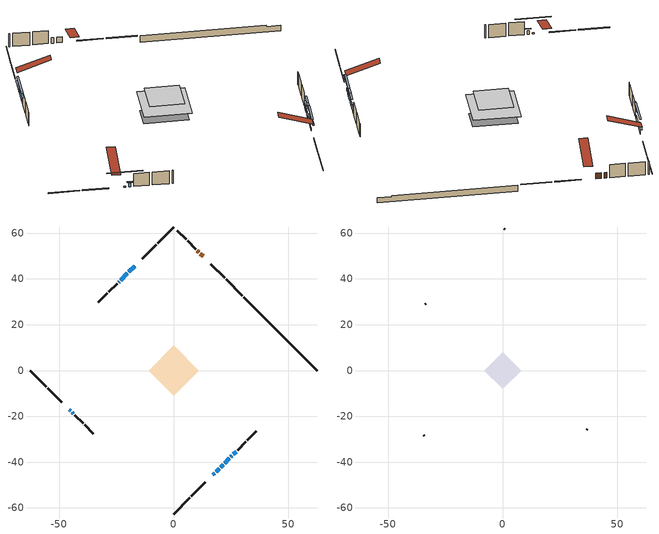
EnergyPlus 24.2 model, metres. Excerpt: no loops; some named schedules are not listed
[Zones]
conditioned space
 floor adiabatic (AdiabaticFloorConstruction): -10.97,0 0,10.97 10.97,0 0,-10.97 z2.6
 floor foundation (Slab1 construction): -8.01,2.43 -2.43,8.01 8.01,-2.43 2.43,-8.01 z-2.19
 wall outside (RimJoist1 construction): 0,-62.64 7.09,-55.56 / -62.64,0 -55.56,-7.09 / 0,62.64 -7.09,55.56 / 29.94,32.71 22.85,39.79 z0.16:0.46
 wall outside (RimJoist2 construction): 7.74,-54.9 13.75,-48.89 / -54.9,-7.74 -48.89,-13.75 / -7.74,54.9 -13.75,48.89 / 22.19,40.45 16.18,46.46 z0.16:0.46
 wall outside (AdiabaticWallConstruction 1): 12.81,49.83 11.61,51.04 / 10.95,51.69 10.35,52.29 z0.16:2.19
 wall outside (AdiabaticWallConstruction): -17.13,45.52 -19.55,43.09 / 26.02,-36.63 27.22,-35.42 / -44.32,-18.32 -43.87,-18.77 z0.16:1.51; 17.13,-45.52 17.79,-44.85 z0.16:1.1; 18.45,-44.19 19.81,-42.83 z0.16:2.19; 20.47,-42.17 21.55,-41.09 / 22.21,-40.44 24.26,-38.39 z0.16:1.89; -45.52,-17.13 -44.98,-17.67 z0.16:0.54; 24.91,-37.73 25.36,-37.28 z0.16:1.48; -20.21,42.43 -23.15,39.49 z0.16:1.91; -23.81,38.83 -24.06,38.58 z0.16:1.18
 wall outside (Wall1 construction): 27.88,-34.77 31.49,-31.15 / -43.22,-19.43 -39.6,-23.04 / -24.72,37.93 -28.33,34.31 / 9.69,52.95 6.08,56.57 z0.16:5.04
 wall outside (Wall2 construction): 32.15,-30.49 36.03,-26.62 / -38.94,-23.7 -35.07,-27.58 / -28.99,33.65 -32.87,29.78 / 5.42,57.22 1.54,61.1 z0.16:5.04
 wall foundation (FoundationWall1 construction): 30.59,32.05,-2.19 30.59,32.05,0.16 59.44,3.2,0.16 59.44,3.2,-0.28 62.64,0,-0.28 62.64,0,-2.19
 window (WindowConstruction): -17.13,45.52 -19.55,43.09 z0.16:1.51
 window (WindowConstruction 6): 17.13,-45.52 17.79,-44.85 z0.16:1.1
 window (WindowConstruction 7): 18.45,-44.19 19.81,-42.83 z0.16:2.19
 window (WindowConstruction 8): 20.47,-42.17 21.55,-41.09 z0.16:1.89
 window (WindowConstruction 9): 22.21,-40.44 24.26,-38.39 z0.16:1.89
 window (WindowConstruction 10): -45.52,-17.13 -44.98,-17.67 z0.16:0.54
 window (WindowConstruction 1): 24.91,-37.73 25.36,-37.28 z0.16:1.48
 window (WindowConstruction 2): 26.02,-36.63 27.22,-35.42 z0.16:1.51
 window (WindowConstruction 3): -44.32,-18.32 -43.87,-18.77 z0.16:1.51
 window (WindowConstruction 4): -20.21,42.43 -23.15,39.49 z0.16:1.91
 window (WindowConstruction 5): -23.81,38.83 -24.06,38.58 z0.16:1.18
 door (Door): 12.81,49.84 11.61,51.04 z0.16:2.19
 door (Door 1): 10.95,51.69 10.35,52.29 z0.16:2.19
 ceiling adiabatic (AdiabaticFloorConstruction): 0,-10.97 10.97,0 0,10.97 -10.97,0 z2.6
attic - vented
 floor to conditioned space (Floor1 construction Reversed): -8.03,0 0,8.03 8.03,0 0,-8.03 z5.04
 wall outside (Wall3 construction): 36.68,-25.96 36.91,-25.73 / -34.41,-28.24 -34.18,-28.47 / -33.52,29.12 -33.75,28.89 / 0.89,61.76 0.66,61.99 z0.16:5.04
 roof outside (Roof1 construction): 16.47,-46.17,5.04 8.65,-38.35,8.72 6.59,-40.41,8.72 14.41,-48.23,5.04; -46.17,-16.47,5.04 -38.35,-8.65,8.72 -40.41,-6.59,8.72 -48.23,-14.41,5.04; -16.47,46.17,5.04 -8.65,38.35,8.72 -6.59,40.41,8.72 -14.41,48.23,5.04; 13.47,49.18,5.04 5.64,41.35,8.72 7.7,39.29,8.72 15.53,47.12,5.04
shading: -19.98,42.66 -16.7,45.95 -17.02,46.27 -20.31,42.99 z2.12; 19.95,-42.69 14.97,-47.67 15.3,-48 20.28,-43.02 z4.15; 21.97,-40.67 16.29,-46.35 16.62,-46.68 22.3,-41 z5.24; 23.71,-38.94 18.31,-44.33 18.64,-44.66 24.03,-39.26 z4.94; 26.41,-36.23 20.05,-42.6 20.37,-42.92 26.74,-36.56 z4.94; -41.1,-21.55 -49.4,-13.25 -49.72,-13.57 -41.42,-21.87 z6.03; 25.79,-36.85 24.48,-38.16 24.81,-38.49 26.12,-37.18 z2.09; 27.65,-34.99 25.59,-37.06 25.91,-37.38 27.98,-35.32 z2.12; -43.44,-19.2 -44.75,-17.89 -45.08,-18.22 -43.77,-19.53 z2.12; -25.31,37.33 -18.05,44.59 -18.38,44.92 -25.64,37.66 z4.96; -26.22,36.43 -21.65,40.99 -21.98,41.32 -26.54,36.75 z4.23
[Building]
Building 1: Terrain=Suburbs
[Site:Location]
Montreal Intl AP_QC: Latitude {deg}=45.47; Longitude {deg}=-73.74; Time Zone {hr}=-5; Elevation {m}=36; Keep Site Location Information=Yes
[Site:GroundTemperature:Shallow]
2.07863, -0.316383, -0.508184, 0.628371, 5.19101, 9.73239, 13.6695, 16.1636, 16.3755, 14.347, 10.5102, 6.10817
[Site:WaterMainsTemperature]
Calculation Method=Schedule; Temperature Schedule=mains temperature schedule
[Material] Roughness=Rough; Thermal Absorptance=0.9
Name | Thickness {m} | Conductivity {W/m-K} | Density {kg/m3} | Specific Heat {J/kg-K} | Solar Absorptance | Visible Absorptance
asphalt or fiberglass shingles | 0.00635 | 0.162714 | 1121.4 | 1465.45 | 0.4 | 0.4
ceiling loosefill ins | 0.169333 | 0.0480833 | 16.02 | 1046.75 | 0.7 | 0.7
ceiling stud and cavity | 0.1397 | 0.120573 | 65.682 | 1177.47 | 0.7 | 0.7
concrete 4.0 in. | 0.1016 | 1.803125 | 2242.8 | 837.4 | 0.7 | 0.7
concrete 8.0 in. | 0.2032 | 1.803125 | 2242.8 | 837.4 | 0.7 | 0.7
door material | 0.04445 | 0.188738 | 512.64 | 1214.23 | 0.7 | 0.7
exterior vertical ins | 0.0680887 | 0.029427 | 32.04 | 1214.23 | 0.7 | 0.7
floor covering | 0.0127 | 0.0433444 | 54.468 | 1339.84 | 0.6 | 0.6
floor rigid ins; wall rigid ins 1 | 0.512978 | 0.029427 | 32.04 | 1214.23 | 0.7 | 0.7
floor stud and cavity | 0.1397 | 1.75129 | 37.0049 | 1207.88 | 0.7 | 0.7
furniture material conditioned space 1 | 0.1524 | 0.115458 | 640.8 | 1214.23 | 0.6 | 0.6
gypsum board | 0.0127 | 0.160291 | 801 | 837.4 | 0.6 | 0.6
gypsum board 1 | 0.0127 | 0.160291 | 801 | 837.4 | 0.7 | 0.7
osb sheathing 0.5 in. | 0.0127 | 0.115458 | 512.64 | 1214.23 | 0.7 | 0.7
osb sheathing 0.75 in. | 0.01905 | 0.115458 | 512.64 | 1214.23 | 0.7 | 0.7
osb sheathing 2.0 in. | 0.0508 | 0.115458 | 512.64 | 1214.23 | 0.7 | 0.7
rim joist rigid ins; wall rigid ins | 0.051816 | 0.029427 | 32.04 | 1214.23 | 0.7 | 0.7
rim joist stud and cavity | 0.0508 | 0.0346098 | 125.044 | 1163.47 | 0.6 | 0.6
rim joist stud and cavity 1 | 0.0508 | 0.0344034 | 125.044 | 1163.47 | 0.6 | 0.6
wall stud and cavity | 0.1397 | 0.162914 | 139.0536 | 1170.24 | 0.7 | 0.7
wall stud and cavity 1 | 0.1397 | 0.161258 | 139.0536 | 1170.24 | 0.7 | 0.7
wall stud and cavity 2 | 0.0889 | 6.9971 | 50.32683 | 1063.81 | 0.6 | 0.6
wall stud and cavity 3 | 0.0889 | 0.380278 | 52.3479 | 1209.89 | 0.7 | 0.7
wall stud and cavity 4 | 0.0889 | 0.391764 | 83.0341 | 1211.67 | 0.7 | 0.7
wood siding | 0.0254 | 0.102417 | 544.68 | 1172.36 | 0.4 | 0.4
wood siding 1 | 0.00254 | 0.102417 | 544.68 | 1172.36 | 0.4 | 0.4
wood siding 2; wood siding 3; wood siding 4 | 0.0254 | 0.102417 | 544.68 | 1172.36 | 0.7 | 0.7
[WindowMaterial:SimpleGlazingSystem]
Name | U-Factor {W/m2-K} | Solar Heat Gain Coefficient
WindowMaterial | 2.13266 | 0.4
WindowMaterial 1 | 1.86295 | 0.36
WindowMaterial 10 | 2.67036 | 0.36
WindowMaterial 2 | 1.686366 | 0.42
WindowMaterial 3 | 1.86068 | 0.36
WindowMaterial 4 | 2.59996 | 0.43
WindowMaterial 5 | 2.94631 | 0.12
WindowMaterial 6 | 1.82321 | 0.37
WindowMaterial 7 | 1.79198 | 0.4
WindowMaterial 8 | 1.78914 | 0.38
WindowMaterial 9 | 1.7386 | 0.4
[Construction]
AdiabaticFloorConstruction: floor stud and cavity, floor rigid ins, osb sheathing 0.75 in., floor covering
AdiabaticWallConstruction: wood siding 3, wall rigid ins 1, wall stud and cavity 3, gypsum board
AdiabaticWallConstruction 1: wood siding 4, wall rigid ins 1, wall stud and cavity 3, gypsum board
Door; Door 1: door material
Floor1 construction Reversed: gypsum board, ceiling stud and cavity, ceiling loosefill ins
FoundationWall1 construction: concrete 8.0 in., gypsum board 1
furniture construction conditioned space 1: furniture material conditioned space 1
PartitionWallConstruction: gypsum board, wall stud and cavity 4, gypsum board
RimJoist1 construction: wood siding 2, rim joist rigid ins, osb sheathing 2.0 in., rim joist stud and cavity
RimJoist2 construction: wood siding 2, rim joist rigid ins, osb sheathing 2.0 in., rim joist stud and cavity 1
Roof1 construction: asphalt or fiberglass shingles
Slab1 construction: concrete 4.0 in.
Wall1 construction: wood siding, wall rigid ins, osb sheathing 0.5 in., wall stud and cavity, gypsum board
Wall2 construction: wood siding, wall rigid ins, osb sheathing 0.5 in., wall stud and cavity 1, gypsum board
Wall3 construction: wood siding 1, wall stud and cavity 2
WindowConstruction: WindowMaterial
WindowConstruction 1: WindowMaterial 1
WindowConstruction 10: WindowMaterial 10
WindowConstruction 2: WindowMaterial 2
WindowConstruction 3: WindowMaterial 3
WindowConstruction 4: WindowMaterial 4
WindowConstruction 5: WindowMaterial 5
WindowConstruction 6: WindowMaterial 6
WindowConstruction 7: WindowMaterial 7
WindowConstruction 8: WindowMaterial 8
WindowConstruction 9: WindowMaterial 9
[Zone] Multiplier=1; Part of Total Floor Area=Yes
Name | Volume {m3}
attic - vented | 77.2566
conditioned space | 912.2
[Space]
Name | Zone | Volume {m3}
attic - vented 1 | attic - vented | 77.2566
conditioned space 1 | conditioned space | 912.2
[ZoneInfiltration:EffectiveLeakageArea]
infil attic - vented 1: Zone or Space=attic - vented 1; Schedule=Always On Discrete; Effective Air Leakage Area {cm2}=5161.6; Stack Coefficient=0.000595587; Wind Coefficient=1.64889e-05
[ZoneMixing]
whole house fan mix: Zone or Space=attic - vented; Schedule=Always On Continuous; Design Flow Rate Calculation Method=Flow/Zone; Design Flow Rate {m3/s}=0; Source Zone or Space=conditioned space
[SurfaceProperty:ExposedFoundationPerimeter]
Slab1: Exposed Perimeter Calculation Method=TotalExposedPerimeter; Total Exposed Perimeter {m}=45.325
[InternalMass] Zone or ZoneList=conditioned space; Space or SpaceList=conditioned space 1
Name | Construction | Surface Area {m2}
furniture mass conditioned space 1 | furniture construction conditioned space 1 | 142.84
partition wall mass | PartitionWallConstruction | 357.1
[Lights]
interior lighting: Zone or ZoneList or Space or SpaceList=conditioned space 1; Schedule=interior lighting schedule; Design Level Calculation Method=LightingLevel; Lighting Level {W}=343.2; Return Air Fraction=0; Fraction Radiant=0.6; Fraction Visible=0.2; Fraction Replaceable=1
[People]
occupants: Zone or ZoneList or Space or SpaceList=conditioned space 1; Number of People Schedule=occupants schedule; Number of People Calculation Method=People; Number of People=3; Fraction Radiant=0.314171; Sensible Heat Fraction=0.56303; Activity Level Schedule=occupants activity schedule; Carbon Dioxide Generation Rate {m3/s-W}=0; Enable ASHRAE 55 Comfort Warnings=No; Mean Radiant Temperature Calculation Type=EnclosureAveraged
[ElectricEquipment] Zone or ZoneList or Space or SpaceList=conditioned space 1; Design Level Calculation Method=EquipmentLevel
Name | Schedule | Design Level {W} | Fraction Latent | Fraction Radiant | Fraction Lost
clothes dryer | clothes dryer schedule | 140.772 | 0.015 | 0.081 | 0.85
clothes washer | clothes washer schedule | 32.1985 | 0.03 | 0.162 | 0.7
cooking range | cooking range schedule | 215.147 | 0.08 | 0.432 | 0.2
dishwasher | dishwasher schedule | 66.8632 | 0.3 | 0.18 | 0.4
fridge | fridge schedule | 72.9452 | 0 | 0.6 | 0
mech vent bath fan 0 | mech vent bath fan 0 schedule | 50.2 | 0 | 0 | 1
mech vent bath fan 1 | mech vent bath fan 1 schedule | 50.2 | 0 | 0 | 1
mech vent house fan | mech vent house fan schedule | 14.1667 | 0 | 0 | 1
mech vent house fan cfis | mech vent house fan cfis schedule | 0 | 0 | 0 | 0
mech vent range fan 0 | mech vent range fan 0 schedule | 57 | 0 | 0 | 1
misc plug loads | misc plug loads schedule | 494.7 | 0.045 | 0.513 | 0.1
whole house fan | Always On Discrete | 0 | 0 | 0 | 1
[OtherEquipment] Zone or ZoneList or Space or SpaceList=conditioned space 1; Design Level Calculation Method=EquipmentLevel
Name | Fuel Type | Schedule | Design Level {W} | Fraction Latent | Fraction Radiant | Fraction Lost
clothes dryer 1 | Electricity | clothes dryer schedule | 0 | 0.015 | 0.081 | 0.85
cooking range 1 | Electricity | cooking range schedule | 0 | 0.08 | 0.432 | 0.2
general water use latent | None | general water use schedule | 62.594 | 1 | 0 | 0
general water use sensible | None | general water use schedule | -61.6891 | 0 | 0.6 | 0
mech vent house fan latent load | None | Always On Discrete | 0 | 1 | 0 | 0
mech vent house fan sensible load | None | Always On Discrete | 0 | 0 | 0 | 0
water heater energy adjustment1 | Electricity | Always On Discrete | 0.01 | 0 | 0 | 1
[ZoneInfiltration:DesignFlowRate] Zone or ZoneList or Space or SpaceList=conditioned space 1; Schedule=Always On Discrete; Design Flow Rate Calculation Method=Flow/Zone; Design Flow Rate {m3/s}=0
infil flow; natural vent flow; whole house fan flow
[Foundation:Kiva]
Foundation Kiva 1: Initial Indoor Air Temperature {C}=18; Wall Height Above Grade {m}=0.16002; Wall Depth Below Slab {m}=0.2032; Custom Block Material Name 1=exterior vertical ins; Custom Block Depth 1 {m}=2.350008; Custom Block X Position 1 {m}=0.2159; Custom Block Z Position 1 {m}=0
[Foundation:Kiva:Settings]
Soil Conductivity {W/m-K}=0.849921; Soil Density {kg/m3}=1842.3; Soil Specific Heat {J/kg-K}=418.7; Ground Solar Absorptivity=0.9; Ground Thermal Absorptivity=0.9; Ground Surface Roughness {m}=0.03; Far-Field Width {m}=40; Deep-Ground Boundary Condition=ZeroFlux; Deep-Ground Depth {m}=40; Minimum Cell Dimension {m}=0.2; Maximum Cell Growth Coefficient=3; Simulation Timestep=Timestep
[Exterior:Lights]
exterior lighting: Schedule=exterior lighting schedule; Design Level {W}=75.6
[Schedule:Constant]
Name | Hourly Value
Always On Continuous; mech vent house fan schedule; mech vent house fan cfis schedule; Always On Discrete | 1
occupants activity schedule | 117.228
fridge schedule | 0
[Schedule:Week:Daily]
interior lighting schedule Week Rule - Jan1-Jan27: interior lighting schedule day, interior lighting schedule day, interior lighting schedule day, interior lighting schedule day, interior lighting schedule day, interior lighting schedule day, interior lighting schedule day, interior lighting schedule default day, interior lighting schedule default day, interior lighting schedule default day, interior lighting schedule default day, interior lighting schedule default day
interior lighting schedule Week Rule - Jan28-Feb3: interior lighting schedule day, interior lighting schedule day, interior lighting schedule day, interior lighting schedule day, interior lighting schedule day 1, interior lighting schedule day 1, interior lighting schedule day 1, interior lighting schedule default day, interior lighting schedule default day, interior lighting schedule default day, interior lighting schedule default day, interior lighting schedule default day
interior lighting schedule Week Rule - Feb4-Feb24: interior lighting schedule day 1, interior lighting schedule day 1, interior lighting schedule day 1, interior lighting schedule day 1, interior lighting schedule day 1, interior lighting schedule day 1, interior lighting schedule day 1, interior lighting schedule default day, interior lighting schedule default day, interior lighting schedule default day, interior lighting schedule default day, interior lighting schedule default day
interior lighting schedule Week Rule - Feb25-Mar3: interior lighting schedule day 1, interior lighting schedule day 1, interior lighting schedule day 1, interior lighting schedule day 1, interior lighting schedule day 2, interior lighting schedule day 2, interior lighting schedule day 2, interior lighting schedule default day, interior lighting schedule default day, interior lighting schedule default day, interior lighting schedule default day, interior lighting schedule default day
interior lighting schedule Week Rule - Mar4-Mar31: interior lighting schedule day 2, interior lighting schedule day 2, interior lighting schedule day 2, interior lighting schedule day 2, interior lighting schedule day 2, interior lighting schedule day 2, interior lighting schedule day 2, interior lighting schedule default day, interior lighting schedule default day, interior lighting schedule default day, interior lighting schedule default day, interior lighting schedule default day
interior lighting schedule Week Rule - Apr1-Apr28: interior lighting schedule day 3, interior lighting schedule day 3, interior lighting schedule day 3, interior lighting schedule day 3, interior lighting schedule day 3, interior lighting schedule day 3, interior lighting schedule day 3, interior lighting schedule default day, interior lighting schedule default day, interior lighting schedule default day, interior lighting schedule default day, interior lighting schedule default day
interior lighting schedule Week Rule - Apr29-May5: interior lighting schedule day 3, interior lighting schedule day 3, interior lighting schedule day 4, interior lighting schedule day 4, interior lighting schedule day 4, interior lighting schedule day 4, interior lighting schedule day 4, interior lighting schedule default day, interior lighting schedule default day, interior lighting schedule default day, interior lighting schedule default day, interior lighting schedule default day
interior lighting schedule Week Rule - May6-May26: interior lighting schedule day 4, interior lighting schedule day 4, interior lighting schedule day 4, interior lighting schedule day 4, interior lighting schedule day 4, interior lighting schedule day 4, interior lighting schedule day 4, interior lighting schedule default day, interior lighting schedule default day, interior lighting schedule default day, interior lighting schedule default day, interior lighting schedule default day
interior lighting schedule Week Rule - May27-Jun2: interior lighting schedule day 4, interior lighting schedule day 4, interior lighting schedule day 4, interior lighting schedule day 4, interior lighting schedule day 4, interior lighting schedule day 5, interior lighting schedule day 5, interior lighting schedule default day, interior lighting schedule default day, interior lighting schedule default day, interior lighting schedule default day, interior lighting schedule default day
interior lighting schedule Week Rule - Jun3-Jun30: interior lighting schedule day 5, interior lighting schedule day 5, interior lighting schedule day 5, interior lighting schedule day 5, interior lighting schedule day 5, interior lighting schedule day 5, interior lighting schedule day 5, interior lighting schedule default day, interior lighting schedule default day, interior lighting schedule default day, interior lighting schedule default day, interior lighting schedule default day
interior lighting schedule Week Rule - Jul1-Jul28: interior lighting schedule day 6, interior lighting schedule day 6, interior lighting schedule day 6, interior lighting schedule day 6, interior lighting schedule day 6, interior lighting schedule day 6, interior lighting schedule day 6, interior lighting schedule default day, interior lighting schedule default day, interior lighting schedule default day, interior lighting schedule default day, interior lighting schedule default day
interior lighting schedule Week Rule - Jul29-Aug4: interior lighting schedule day 6, interior lighting schedule day 6, interior lighting schedule day 6, interior lighting schedule day 7, interior lighting schedule day 7, interior lighting schedule day 7, interior lighting schedule day 7, interior lighting schedule default day, interior lighting schedule default day, interior lighting schedule default day, interior lighting schedule default day, interior lighting schedule default day
interior lighting schedule Week Rule - Aug5-Aug25: interior lighting schedule day 7, interior lighting schedule day 7, interior lighting schedule day 7, interior lighting schedule day 7, interior lighting schedule day 7, interior lighting schedule day 7, interior lighting schedule day 7, interior lighting schedule default day, interior lighting schedule default day, interior lighting schedule default day, interior lighting schedule default day, interior lighting schedule default day
interior lighting schedule Week Rule - Aug26-Sep1: interior lighting schedule day 7, interior lighting schedule day 7, interior lighting schedule day 7, interior lighting schedule day 7, interior lighting schedule day 7, interior lighting schedule day 7, interior lighting schedule day 8, interior lighting schedule default day, interior lighting schedule default day, interior lighting schedule default day, interior lighting schedule default day, interior lighting schedule default day
interior lighting schedule Week Rule - Sep2-Sep29: interior lighting schedule day 8, interior lighting schedule day 8, interior lighting schedule day 8, interior lighting schedule day 8, interior lighting schedule day 8, interior lighting schedule day 8, interior lighting schedule day 8, interior lighting schedule default day, interior lighting schedule default day, interior lighting schedule default day, interior lighting schedule default day, interior lighting schedule default day
interior lighting schedule Week Rule - Sep30-Oct6: interior lighting schedule day 8, interior lighting schedule day 9, interior lighting schedule day 9, interior lighting schedule day 9, interior lighting schedule day 9, interior lighting schedule day 9, interior lighting schedule day 9, interior lighting schedule default day, interior lighting schedule default day, interior lighting schedule default day, interior lighting schedule default day, interior lighting schedule default day
interior lighting schedule Week Rule - Oct7-Oct27: interior lighting schedule day 9, interior lighting schedule day 9, interior lighting schedule day 9, interior lighting schedule day 9, interior lighting schedule day 9, interior lighting schedule day 9, interior lighting schedule day 9, interior lighting schedule default day, interior lighting schedule default day, interior lighting schedule default day, interior lighting schedule default day, interior lighting schedule default day
interior lighting schedule Week Rule - Oct28-Nov3: interior lighting schedule day 9, interior lighting schedule day 9, interior lighting schedule day 9, interior lighting schedule day 9, interior lighting schedule day 10, interior lighting schedule day 10, interior lighting schedule day 10, interior lighting schedule default day, interior lighting schedule default day, interior lighting schedule default day, interior lighting schedule default day, interior lighting schedule default day
interior lighting schedule Week Rule - Nov4-Nov24: interior lighting schedule day 10, interior lighting schedule day 10, interior lighting schedule day 10, interior lighting schedule day 10, interior lighting schedule day 10, interior lighting schedule day 10, interior lighting schedule day 10, interior lighting schedule default day, interior lighting schedule default day, interior lighting schedule default day, interior lighting schedule default day, interior lighting schedule default day
interior lighting schedule Week Rule - Nov25-Dec1: interior lighting schedule day 10, interior lighting schedule day 10, interior lighting schedule day 10, interior lighting schedule day 10, interior lighting schedule day 10, interior lighting schedule day 10, interior lighting schedule day 11, interior lighting schedule default day, interior lighting schedule default day, interior lighting schedule default day, interior lighting schedule default day, interior lighting schedule default day
interior lighting schedule Week Rule - Dec2-Dec31: interior lighting schedule day 11, interior lighting schedule day 11, interior lighting schedule day 11, interior lighting schedule day 11, interior lighting schedule day 11, interior lighting schedule day 11, interior lighting schedule day 11, interior lighting schedule default day, interior lighting schedule default day, interior lighting schedule default day, interior lighting schedule default day, interior lighting schedule default day
occupants schedule Week Rule - Jan1-Dec31: occupants schedule day, occupants schedule day, occupants schedule day, occupants schedule day, occupants schedule day, occupants schedule day, occupants schedule day, occupants schedule default day, occupants schedule default day, occupants schedule default day, occupants schedule default day, occupants schedule default day
clothes dryer schedule Week Rule - Jan1-Dec31: clothes dryer schedule day, clothes dryer schedule day, clothes dryer schedule day, clothes dryer schedule day, clothes dryer schedule day, clothes dryer schedule day, clothes dryer schedule day, clothes dryer schedule default day, clothes dryer schedule default day, clothes dryer schedule default day, clothes dryer schedule default day, clothes dryer schedule default day
clothes washer schedule Week Rule - Jan1-Dec31: clothes washer schedule day, clothes washer schedule day, clothes washer schedule day, clothes washer schedule day, clothes washer schedule day, clothes washer schedule day, clothes washer schedule day, clothes washer schedule default day, clothes washer schedule default day, clothes washer schedule default day, clothes washer schedule default day, clothes washer schedule default day
cooking range schedule Week Rule - Jan1-Dec31: cooking range schedule day, cooking range schedule day, cooking range schedule day, cooking range schedule day, cooking range schedule day, cooking range schedule day, cooking range schedule day, cooking range schedule default day, cooking range schedule default day, cooking range schedule default day, cooking range schedule default day, cooking range schedule default day
dishwasher schedule Week Rule - Jan1-Dec31: dishwasher schedule day, dishwasher schedule day, dishwasher schedule day, dishwasher schedule day, dishwasher schedule day, dishwasher schedule day, dishwasher schedule day, dishwasher schedule default day, dishwasher schedule default day, dishwasher schedule default day, dishwasher schedule default day, dishwasher schedule default day
mech vent bath fan 0 schedule Week Rule - Jan1-Dec31: mech vent bath fan 0 schedule day, mech vent bath fan 0 schedule day, mech vent bath fan 0 schedule day, mech vent bath fan 0 schedule day, mech vent bath fan 0 schedule day, mech vent bath fan 0 schedule day, mech vent bath fan 0 schedule day, mech vent bath fan 0 schedule default day, mech vent bath fan 0 schedule default day, mech vent bath fan 0 schedule default day, mech vent bath fan 0 schedule default day, mech vent bath fan 0 schedule default day
mech vent bath fan 1 schedule Week Rule - Jan1-Dec31: mech vent bath fan 1 schedule day, mech vent bath fan 1 schedule day, mech vent bath fan 1 schedule day, mech vent bath fan 1 schedule day, mech vent bath fan 1 schedule day, mech vent bath fan 1 schedule day, mech vent bath fan 1 schedule day, mech vent bath fan 1 schedule default day, mech vent bath fan 1 schedule default day, mech vent bath fan 1 schedule default day, mech vent bath fan 1 schedule default day, mech vent bath fan 1 schedule default day
mech vent range fan 0 schedule Week Rule - Jan1-Dec31: mech vent range fan 0 schedule day, mech vent range fan 0 schedule day, mech vent range fan 0 schedule day, mech vent range fan 0 schedule day, mech vent range fan 0 schedule day, mech vent range fan 0 schedule day, mech vent range fan 0 schedule day, mech vent range fan 0 schedule default day, mech vent range fan 0 schedule default day, mech vent range fan 0 schedule default day, mech vent range fan 0 schedule default day, mech vent range fan 0 schedule default day
misc plug loads schedule Week Rule - Jan1-Dec31: misc plug loads schedule day, misc plug loads schedule day, misc plug loads schedule day, misc plug loads schedule day, misc plug loads schedule day, misc plug loads schedule day, misc plug loads schedule day, misc plug loads schedule default day, misc plug loads schedule default day, misc plug loads schedule default day, misc plug loads schedule default day, misc plug loads schedule default day
general water use schedule Week Rule - Jan1-Dec31: general water use schedule day, general water use schedule day, general water use schedule day, general water use schedule day, general water use schedule day, general water use schedule day, general water use schedule day, general water use schedule default day, general water use schedule default day, general water use schedule default day, general water use schedule default day, general water use schedule default day
exterior lighting schedule Week Rule - Jan1-Jan27: exterior lighting schedule day, exterior lighting schedule day, exterior lighting schedule day, exterior lighting schedule day, exterior lighting schedule day, exterior lighting schedule day, exterior lighting schedule day, exterior lighting schedule default day, exterior lighting schedule default day, exterior lighting schedule default day, exterior lighting schedule default day, exterior lighting schedule default day
exterior lighting schedule Week Rule - Jan28-Feb3: exterior lighting schedule day, exterior lighting schedule day, exterior lighting schedule day, exterior lighting schedule day, exterior lighting schedule day 1, exterior lighting schedule day 1, exterior lighting schedule day 1, exterior lighting schedule default day, exterior lighting schedule default day, exterior lighting schedule default day, exterior lighting schedule default day, exterior lighting schedule default day
exterior lighting schedule Week Rule - Feb4-Feb24: exterior lighting schedule day 1, exterior lighting schedule day 1, exterior lighting schedule day 1, exterior lighting schedule day 1, exterior lighting schedule day 1, exterior lighting schedule day 1, exterior lighting schedule day 1, exterior lighting schedule default day, exterior lighting schedule default day, exterior lighting schedule default day, exterior lighting schedule default day, exterior lighting schedule default day
exterior lighting schedule Week Rule - Feb25-Mar3: exterior lighting schedule day 1, exterior lighting schedule day 1, exterior lighting schedule day 1, exterior lighting schedule day 1, exterior lighting schedule day 2, exterior lighting schedule day 2, exterior lighting schedule day 2, exterior lighting schedule default day, exterior lighting schedule default day, exterior lighting schedule default day, exterior lighting schedule default day, exterior lighting schedule default day
exterior lighting schedule Week Rule - Mar4-Mar31: exterior lighting schedule day 2, exterior lighting schedule day 2, exterior lighting schedule day 2, exterior lighting schedule day 2, exterior lighting schedule day 2, exterior lighting schedule day 2, exterior lighting schedule day 2, exterior lighting schedule default day, exterior lighting schedule default day, exterior lighting schedule default day, exterior lighting schedule default day, exterior lighting schedule default day
exterior lighting schedule Week Rule - Apr1-Apr28: exterior lighting schedule day 3, exterior lighting schedule day 3, exterior lighting schedule day 3, exterior lighting schedule day 3, exterior lighting schedule day 3, exterior lighting schedule day 3, exterior lighting schedule day 3, exterior lighting schedule default day, exterior lighting schedule default day, exterior lighting schedule default day, exterior lighting schedule default day, exterior lighting schedule default day
exterior lighting schedule Week Rule - Apr29-May5: exterior lighting schedule day 3, exterior lighting schedule day 3, exterior lighting schedule day 4, exterior lighting schedule day 4, exterior lighting schedule day 4, exterior lighting schedule day 4, exterior lighting schedule day 4, exterior lighting schedule default day, exterior lighting schedule default day, exterior lighting schedule default day, exterior lighting schedule default day, exterior lighting schedule default day
exterior lighting schedule Week Rule - May6-May26: exterior lighting schedule day 4, exterior lighting schedule day 4, exterior lighting schedule day 4, exterior lighting schedule day 4, exterior lighting schedule day 4, exterior lighting schedule day 4, exterior lighting schedule day 4, exterior lighting schedule default day, exterior lighting schedule default day, exterior lighting schedule default day, exterior lighting schedule default day, exterior lighting schedule default day
exterior lighting schedule Week Rule - May27-Jun2: exterior lighting schedule day 4, exterior lighting schedule day 4, exterior lighting schedule day 4, exterior lighting schedule day 4, exterior lighting schedule day 4, exterior lighting schedule day 5, exterior lighting schedule day 5, exterior lighting schedule default day, exterior lighting schedule default day, exterior lighting schedule default day, exterior lighting schedule default day, exterior lighting schedule default day
exterior lighting schedule Week Rule - Jun3-Jun30: exterior lighting schedule day 5, exterior lighting schedule day 5, exterior lighting schedule day 5, exterior lighting schedule day 5, exterior lighting schedule day 5, exterior lighting schedule day 5, exterior lighting schedule day 5, exterior lighting schedule default day, exterior lighting schedule default day, exterior lighting schedule default day, exterior lighting schedule default day, exterior lighting schedule default day
exterior lighting schedule Week Rule - Jul1-Jul28: exterior lighting schedule day 6, exterior lighting schedule day 6, exterior lighting schedule day 6, exterior lighting schedule day 6, exterior lighting schedule day 6, exterior lighting schedule day 6, exterior lighting schedule day 6, exterior lighting schedule default day, exterior lighting schedule default day, exterior lighting schedule default day, exterior lighting schedule default day, exterior lighting schedule default day
exterior lighting schedule Week Rule - Jul29-Aug4: exterior lighting schedule day 6, exterior lighting schedule day 6, exterior lighting schedule day 6, exterior lighting schedule day 7, exterior lighting schedule day 7, exterior lighting schedule day 7, exterior lighting schedule day 7, exterior lighting schedule default day, exterior lighting schedule default day, exterior lighting schedule default day, exterior lighting schedule default day, exterior lighting schedule default day
exterior lighting schedule Week Rule - Aug5-Aug25: exterior lighting schedule day 7, exterior lighting schedule day 7, exterior lighting schedule day 7, exterior lighting schedule day 7, exterior lighting schedule day 7, exterior lighting schedule day 7, exterior lighting schedule day 7, exterior lighting schedule default day, exterior lighting schedule default day, exterior lighting schedule default day, exterior lighting schedule default day, exterior lighting schedule default day
exterior lighting schedule Week Rule - Aug26-Sep1: exterior lighting schedule day 7, exterior lighting schedule day 7, exterior lighting schedule day 7, exterior lighting schedule day 7, exterior lighting schedule day 7, exterior lighting schedule day 7, exterior lighting schedule day 8, exterior lighting schedule default day, exterior lighting schedule default day, exterior lighting schedule default day, exterior lighting schedule default day, exterior lighting schedule default day
exterior lighting schedule Week Rule - Sep2-Sep29: exterior lighting schedule day 8, exterior lighting schedule day 8, exterior lighting schedule day 8, exterior lighting schedule day 8, exterior lighting schedule day 8, exterior lighting schedule day 8, exterior lighting schedule day 8, exterior lighting schedule default day, exterior lighting schedule default day, exterior lighting schedule default day, exterior lighting schedule default day, exterior lighting schedule default day
exterior lighting schedule Week Rule - Sep30-Oct6: exterior lighting schedule day 8, exterior lighting schedule day 9, exterior lighting schedule day 9, exterior lighting schedule day 9, exterior lighting schedule day 9, exterior lighting schedule day 9, exterior lighting schedule day 9, exterior lighting schedule default day, exterior lighting schedule default day, exterior lighting schedule default day, exterior lighting schedule default day, exterior lighting schedule default day
[Schedule:Year]
interior lighting schedule: interior lighting schedule Week Rule - Jan1-Jan27, 1, 1, 1, 27, interior lighting schedule Week Rule - Jan28-Feb3, 1, 28, 2, 3, interior lighting schedule Week Rule - Feb4-Feb24, 2, 4, 2, 24, interior lighting schedule Week Rule - Feb25-Mar3, 2, 25, 3, 3, interior lighting schedule Week Rule - Mar4-Mar31, 3, 4, 3, 31, interior lighting schedule Week Rule - Apr1-Apr28, 4, 1, 4, 28, interior lighting schedule Week Rule - Apr29-May5, 4, 29, 5, 5, interior lighting schedule Week Rule - May6-May26, 5, 6, 5, 26, interior lighting schedule Week Rule - May27-Jun2, 5, 27, 6, 2, interior lighting schedule Week Rule - Jun3-Jun30, 6, 3, 6, 30, interior lighting schedule Week Rule - Jul1-Jul28, 7, 1, 7, 28, interior lighting schedule Week Rule - Jul29-Aug4, 7, 29, 8, 4, interior lighting schedule Week Rule - Aug5-Aug25, 8, 5, 8, 25, interior lighting schedule Week Rule - Aug26-Sep1, 8, 26, 9, 1, interior lighting schedule Week Rule - Sep2-Sep29, 9, 2, 9, 29, interior lighting schedule Week Rule - Sep30-Oct6, 9, 30, 10, 6, interior lighting schedule Week Rule - Oct7-Oct27, 10, 7, 10, 27, interior lighting schedule Week Rule - Oct28-Nov3, 10, 28, 11, 3, interior lighting schedule Week Rule - Nov4-Nov24, 11, 4, 11, 24, interior lighting schedule Week Rule - Nov25-Dec1, 11, 25, 12, 1, interior lighting schedule Week Rule - Dec2-Dec31, 12, 2, 12, 31
occupants schedule: occupants schedule Week Rule - Jan1-Dec31, 1, 1, 12, 31
clothes dryer schedule: clothes dryer schedule Week Rule - Jan1-Dec31, 1, 1, 12, 31
clothes washer schedule: clothes washer schedule Week Rule - Jan1-Dec31, 1, 1, 12, 31
cooking range schedule: cooking range schedule Week Rule - Jan1-Dec31, 1, 1, 12, 31
dishwasher schedule: dishwasher schedule Week Rule - Jan1-Dec31, 1, 1, 12, 31
mech vent bath fan 0 schedule: mech vent bath fan 0 schedule Week Rule - Jan1-Dec31, 1, 1, 12, 31
mech vent bath fan 1 schedule: mech vent bath fan 1 schedule Week Rule - Jan1-Dec31, 1, 1, 12, 31
mech vent range fan 0 schedule: mech vent range fan 0 schedule Week Rule - Jan1-Dec31, 1, 1, 12, 31
misc plug loads schedule: misc plug loads schedule Week Rule - Jan1-Dec31, 1, 1, 12, 31
general water use schedule: general water use schedule Week Rule - Jan1-Dec31, 1, 1, 12, 31
exterior lighting schedule: exterior lighting schedule Week Rule - Jan1-Jan27, 1, 1, 1, 27, exterior lighting schedule Week Rule - Jan28-Feb3, 1, 28, 2, 3, exterior lighting schedule Week Rule - Feb4-Feb24, 2, 4, 2, 24, exterior lighting schedule Week Rule - Feb25-Mar3, 2, 25, 3, 3, exterior lighting schedule Week Rule - Mar4-Mar31, 3, 4, 3, 31, exterior lighting schedule Week Rule - Apr1-Apr28, 4, 1, 4, 28, exterior lighting schedule Week Rule - Apr29-May5, 4, 29, 5, 5, exterior lighting schedule Week Rule - May6-May26, 5, 6, 5, 26, exterior lighting schedule Week Rule - May27-Jun2, 5, 27, 6, 2, exterior lighting schedule Week Rule - Jun3-Jun30, 6, 3, 6, 30, exterior lighting schedule Week Rule - Jul1-Jul28, 7, 1, 7, 28, exterior lighting schedule Week Rule - Jul29-Aug4, 7, 29, 8, 4, exterior lighting schedule Week Rule - Aug5-Aug25, 8, 5, 8, 25, exterior lighting schedule Week Rule - Aug26-Sep1, 8, 26, 9, 1, exterior lighting schedule Week Rule - Sep2-Sep29, 9, 2, 9, 29, exterior lighting schedule Week Rule - Sep30-Oct6, 9, 30, 10, 6, exterior lighting schedule Week Rule - Oct7-Oct27, 10, 7, 10, 27, exterior lighting schedule Week Rule - Oct28-Nov3, 10, 28, 11, 3, exterior lighting schedule Week Rule - Nov4-Nov24, 11, 4, 11, 24, exterior lighting schedule Week Rule - Nov25-Dec1, 11, 25, 12, 1, exterior lighting schedule Week Rule - Dec2-Dec31, 12, 2, 12, 31
[Schedule:Compact]
mains temperature schedule: Through: 01/01, For: AllDays, Until: 24:00, 6.56833, Through: 01/02, For: AllDays, Until: 24:00, 6.48722, Through: 01/03, For: AllDays, Until: 24:00, 6.40722, Through: 01/04, For: AllDays, Until: 24:00, 6.32889, Through: 01/05, For: AllDays, Until: 24:00, 6.25167, Through: 01/06, For: AllDays, Until: 24:00, 6.17611, Through: 01/07, For: AllDays, Until: 24:00, 6.10222, Through: 01/08, For: AllDays, Until: 24:00, 6.02944, Through: 01/09, For: AllDays, Until: 24:00, 5.95833, Through: 01/10, For: AllDays, Until: 24:00, 5.88889, Through: 01/11, For: AllDays, Until: 24:00, 5.82056, Through: 01/12, For: AllDays, Until: 24:00, 5.75444, Through: 01/13, For: AllDays, Until: 24:00, 5.68944, Through: 01/14, For: AllDays, Until: 24:00, 5.62611, Through: 01/15, For: AllDays, Until: 24:00, 5.56444, Through: 01/16, For: AllDays, Until: 24:00, 5.50444, Through: 01/17, For: AllDays, Until: 24:00, 5.44611, Through: 01/18, For: AllDays, Until: 24:00, 5.38944, Through: 01/19, For: AllDays, Until: 24:00, 5.33389, Through: 01/20, For: AllDays, Until: 24:00, 5.28111, Through: 01/21, For: AllDays, Until: 24:00, 5.22944, Through: 01/22, For: AllDays, Until: 24:00, 5.17944, Through: 01/23, For: AllDays, Until: 24:00, 5.13111, Through: 01/24, For: AllDays, Until: 24:00, 5.085, Through: 01/25, For: AllDays, Until: 24:00, 5.04056, Through: 01/26, For: AllDays, Until: 24:00, 4.99778, Through: 01/27, For: AllDays, Until: 24:00, 4.95667, Through: 01/28, For: AllDays, Until: 24:00, 4.91778, Through: 01/29, For: AllDays, Until: 24:00, 4.88056, Through: 01/30, For: AllDays, Until: 24:00, 4.845, Through: 01/31, For: AllDays, Until: 24:00, 4.81167, Through: 02/01, For: AllDays, Until: 24:00, 4.77944, Through: 02/02, For: AllDays, Until: 24:00, 4.75, Through: 02/03, For: AllDays, Until: 24:00, 4.72167, Through: 02/04, For: AllDays, Until: 24:00, 4.69611, Through: 02/05, For: AllDays, Until: 24:00, 4.67167, Through: 02/06, For: AllDays, Until: 24:00, 4.64944, Through: 02/07, For: AllDays, Until: 24:00, 4.62889, Through: 02/08, For: AllDays, Until: 24:00, 4.61056, Through: 02/09, For: AllDays, Until: 24:00, 4.59389, Through: 02/10, For: AllDays, Until: 24:00, 4.57944, Through: 02/11, For: AllDays, Until: 24:00, 4.56667, Through: 02/12, For: AllDays, Until: 24:00, 4.55611, Through: 02/13, For: AllDays, Until: 24:00, 4.54722, Through: 02/14, For: AllDays, Until: 24:00, 4.54056, Through: 02/15, For: AllDays, Until: 24:00, 4.53556, Through: 02/16, For: AllDays, Until: 24:00, 4.53278, Through: 02/17, For: AllDays, Until: 24:00, 4.53167, Through: 02/18, For: AllDays, Until: 24:00, 4.53278, Through: 02/19, For: AllDays, Until: 24:00, 4.53556, Through: 02/20, For: AllDays, Until: 24:00, 4.54056, Through: 02/21, For: AllDays, Until: 24:00, 4.54722, Through: 02/22, For: AllDays, Until: 24:00, 4.55611, Through: 02/23, For: AllDays, Until: 24:00, 4.56667, Through: 02/24, For: AllDays, Until: 24:00, 4.57944, Through: 02/25, For: AllDays, Until: 24:00, 4.59389, Through: 02/26, For: AllDays, Until: 24:00, 4.61056, Through: 02/27, For: AllDays, Until: 24:00, 4.62889, Through: 02/28, For: AllDays, Until: 24:00, 4.64889, Through: 03/01, For: AllDays, Until: 24:00, 4.67111, Through: 03/02, For: AllDays, Until: 24:00, 4.69556, Through: 03/03, For: AllDays, Until: 24:00, 4.72167, Through: 03/04, For: AllDays, Until: 24:00, 4.74944, Through: 03/05, For: AllDays, Until: 24:00, 4.77944, Through: 03/06, For: AllDays, Until: 24:00, 4.81111, Through: 03/07, For: AllDays, Until: 24:00, 4.84444, Through: 03/08, For: AllDays, Until: 24:00, 4.88, Through: 03/09, For: AllDays, Until: 24:00, 4.91722, Through: 03/10, For: AllDays, Until: 24:00, 4.95611, Through: 03/11, For: AllDays, Until: 24:00, 4.99722, Through: 03/12, For: AllDays, Until: 24:00, 5.04, Through: 03/13, For: AllDays, Until: 24:00, 5.08444, Through: 03/14, For: AllDays, Until: 24:00, 5.13056, Through: 03/15, For: AllDays, Until: 24:00, 5.17889, Through: 03/16, For: AllDays, Until: 24:00, 5.22833, Through: 03/17, For: AllDays, Until: 24:00, 5.28, Through: 03/18, For: AllDays, Until: 24:00, 5.33333, Through: 03/19, For: AllDays, Until: 24:00, 5.38833, Through: 03/20, For: AllDays, Until: 24:00, 5.445, Through: 03/21, For: AllDays, Until: 24:00, 5.50333, Through: 03/22, For: AllDays, Until: 24:00, 5.56333, Through: 03/23, For: AllDays, Until: 24:00, 5.625, Through: 03/24, For: AllDays, Until: 24:00, 5.68833, Through: 03/25, For: AllDays, Until: 24:00, 5.75333, Through: 03/26, For: AllDays, Until: 24:00, 5.81944, Through: 03/27, For: AllDays, Until: 24:00, 5.88778, Through: 03/28, For: AllDays, Until: 24:00, 5.95722, Through: 03/29, For: AllDays, Until: 24:00, 6.02833, Through: 03/30, For: AllDays, Until: 24:00, 6.10111, Through: 03/31, For: AllDays, Until: 24:00, 6.175, Through: 04/01, For: AllDays, Until: 24:00, 6.25056, Through: 04/02, For: AllDays, Until: 24:00, 6.32778, Through: 04/03, For: AllDays, Until: 24:00, 6.40611, Through: 04/04, For: AllDays, Until: 24:00, 6.48556, Through: 04/05, For: AllDays, Until: 24:00, 6.56722, Through: 04/06, For: AllDays, Until: 24:00, 6.64944, Through: 04/07, For: AllDays, Until: 24:00, 6.73333, Through: 04/08, For: AllDays, Until: 24:00, 6.81833, Through: 04/09, For: AllDays, Until: 24:00, 6.905, Through: 04/10, For: AllDays, Until: 24:00, 6.99278, Through: 04/11, For: AllDays, Until: 24:00, 7.08111, Through: 04/12, For: AllDays, Until: 24:00, 7.17167, Through: 04/13, For: AllDays, Until: 24:00, 7.26278, Through: 04/14, For: AllDays, Until: 24:00, 7.355, Through: 04/15, For: AllDays, Until: 24:00, 7.44833, Through: 04/16, For: AllDays, Until: 24:00, 7.54278, Through: 04/17, For: AllDays, Until: 24:00, 7.63889, Through: 04/18, For: AllDays, Until: 24:00, 7.735, Through: 04/19, For: AllDays, Until: 24:00, 7.83278, Through: 04/20, For: AllDays, Until: 24:00, 7.93167, Through: 04/21, For: AllDays, Until: 24:00, 8.03111, Through: 04/22, For: AllDays, Until: 24:00, 8.13167, Through: 04/23, For: AllDays, Until: 24:00, 8.23278, Through: 04/24, For: AllDays, Until: 24:00, 8.335, Through: 04/25, For: AllDays, Until: 24:00, 8.43778, Through: 04/26, For: AllDays, Until: 24:00, 8.54167, Through: 04/27, For: AllDays, Until: 24:00, 8.64611, Through: 04/28, For: AllDays, Until: 24:00, 8.75167, Through: 04/29, For: AllDays, Until: 24:00, 8.85778, Through: 04/30, For: AllDays, Until: 24:00, 8.96444, Through: 05/01, For: AllDays, Until: 24:00, 9.07167, Through: 05/02, For: AllDays, Until: 24:00, 9.17944, Through: 05/03, For: AllDays, Until: 24:00, 9.28778, Through: 05/04, For: AllDays, Until: 24:00, 9.39667, Through: 05/05, For: AllDays, Until: 24:00, 9.50667, Through: 05/06, For: AllDays, Until: 24:00, 9.61667, Through: 05/07, For: AllDays, Until: 24:00, 9.72667, Through: 05/08, For: AllDays, Until: 24:00, 9.83778, Through: 05/09, For: AllDays, Until: 24:00, 9.94889, Through: 05/10, For: AllDays, Until: 24:00, 10.0606, Through: 05/11, For: AllDays, Until: 24:00, 10.1722, Through: 05/12, For: AllDays, Until: 24:00, 10.2844, Through: 05/13, For: AllDays, Until: 24:00, 10.3967, Through: 05/14, For: AllDays, Until: 24:00, 10.5094, Through: 05/15, For: AllDays, Until: 24:00, 10.6222, Through: 05/16, For: AllDays, Until: 24:00, 10.735, Through: 05/17, For: AllDays, Until: 24:00, 10.8478, Through: 05/18, For: AllDays, Until: 24:00, 10.9611, Through: 05/19, For: AllDays, Until: 24:00, 11.0744, Through: 05/20, For: AllDays, Until: 24:00, 11.1872, Through: 05/21, For: AllDays, Until: 24:00, 11.3006, Through: 05/22, For: AllDays, Until: 24:00, 11.4133, Through: 05/23, For: AllDays, Until: 24:00, 11.5267, Through: 05/24, For: AllDays, Until: 24:00, 11.6394, Through: 05/25, For: AllDays, Until: 24:00, 11.7522, Through: 05/26, For: AllDays, Until: 24:00, 11.8644, Through: 05/27, For: AllDays, Until: 24:00, 11.9767, Through: 05/28, For: AllDays, Until: 24:00, 12.0889, Through: 05/29, For: AllDays, Until: 24:00, 12.2006, Through: 05/30, For: AllDays, Until: 24:00, 12.3122, Through: 05/31, For: AllDays, Until: 24:00, 12.4228, Through: 06/01, For: AllDays, Until: 24:00, 12.5339, Through: 06/02, For: AllDays, Until: 24:00, 12.6439, Through: 06/03, For: AllDays, Until: 24:00, 12.7539, Through: 06/04, For: AllDays, Until: 24:00, 12.8628, Through: 06/05, For: AllDays, Until: 24:00, 12.9717, Through: 06/06, For: AllDays, Until: 24:00, 13.08, Through: 06/07, For: AllDays, Until: 24:00, 13.1878, Through: 06/08, For: AllDays, Until: 24:00, 13.2944, Through: 06/09, For: AllDays, Until: 24:00, 13.4011, Through: 06/10, For: AllDays, Until: 24:00, 13.5067, Through: 06/11, For: AllDays, Until: 24:00, 13.6117, Through: 06/12, For: AllDays, Until: 24:00, 13.7156, Through: 06/13, For: AllDays, Until: 24:00, 13.8194, Through: 06/14, For: AllDays, Until: 24:00, 13.9222, Through: 06/15, For: AllDays, Until: 24:00, 14.0239, Through: 06/16, For: AllDays, Until: 24:00, 14.125, Through: 06/17, For: AllDays, Until: 24:00, 14.225, Through: 06/18, For: AllDays, Until: 24:00, 14.3239, Through: 06/19, For: AllDays, Until: 24:00, 14.4222, Through: 06/20, For: AllDays, Until: 24:00, 14.5194, Through: 06/21, For: AllDays, Until: 24:00, 14.6156, Through: 06/22, For: AllDays, Until: 24:00, 14.7106, Through: 06/23, For: AllDays, Until: 24:00, 14.805, Through: 06/24, For: AllDays, Until: 24:00, 14.8978, Through: 06/25, For: AllDays, Until: 24:00, 14.9894, Through: 06/26, For: AllDays, Until: 24:00, 15.0806, Through: 06/27, For: AllDays, Until: 24:00, 15.17, Through: 06/28, For: AllDays, Until: 24:00, 15.2583, Through: 06/29, For: AllDays, Until: 24:00, 15.3456, Through: 06/30, For: AllDays, Until: 24:00, 15.4311, Through: 07/01, For: AllDays, Until: 24:00, 15.5161, Through: 07/02, For: AllDays, Until: 24:00, 15.5989, Through: 07/03, For: AllDays, Until: 24:00, 15.6811, Through: 07/04, For: AllDays, Until: 24:00, 15.7617, Through: 07/05, For: AllDays, Until: 24:00, 15.8411, Through: 07/06, For: AllDays, Until: 24:00, 15.9189, Through: 07/07, For: AllDays, Until: 24:00, 15.995, Through: 07/08, For: AllDays, Until: 24:00, 16.07, Through: 07/09, For: AllDays, Until: 24:00, 16.1433, Through: 07/10, For: AllDays, Until: 24:00, 16.2156, Through: 07/11, For: AllDays, Until: 24:00, 16.2861, Through: 07/12, For: AllDays, Until: 24:00, 16.355, Through: 07/13, For: AllDays, Until: 24:00, 16.4222, Through: 07/14, For: AllDays, Until: 24:00, 16.4878, Through: 07/15, For: AllDays, Until: 24:00, 16.5522, Through: 07/16, For: AllDays, Until: 24:00, 16.615, Through: 07/17, For: AllDays, Until: 24:00, 16.6756, Through: 07/18, For: AllDays, Until: 24:00, 16.735, Through: 07/19, For: AllDays, Until: 24:00, 16.7928, Through: 07/20, For: AllDays, Until: 24:00, 16.8489, Through: 07/21, For: AllDays, Until: 24:00, 16.9028, Through: 07/22, For: AllDays, Until: 24:00, 16.9556, Through: 07/23, For: AllDays, Until: 24:00, 17.0061, Through: 07/24, For: AllDays, Until: 24:00, 17.0556, Through: 07/25, For: AllDays, Until: 24:00, 17.1028, Through: 07/26, For: AllDays, Until: 24:00, 17.1483, Through: 07/27, For: AllDays, Until: 24:00, 17.1917, Through: 07/28, For: AllDays, Until: 24:00, 17.2339, Through: 07/29, For: AllDays, Until: 24:00, 17.2739, Through: 07/30, For: AllDays, Until: 24:00, 17.3122, Through: 07/31, For: AllDays, Until: 24:00, 17.3489, Through: 08/01, For: AllDays, Until: 24:00, 17.3833, Through: 08/02, For: AllDays, Until: 24:00, 17.4161, Through: 08/03, For: AllDays, Until: 24:00, 17.4467, Through: 08/04, For: AllDays, Until: 24:00, 17.4761, Through: 08/05, For: AllDays, Until: 24:00, 17.5028, Through: 08/06, For: AllDays, Until: 24:00, 17.5283, Through: 08/07, For: AllDays, Until: 24:00, 17.5517, Through: 08/08, For: AllDays, Until: 24:00, 17.5728, Through: 08/09, For: AllDays, Until: 24:00, 17.5922, Through: 08/10, For: AllDays, Until: 24:00, 17.61, Through: 08/11, For: AllDays, Until: 24:00, 17.6256, Through: 08/12, For: AllDays, Until: 24:00, 17.6394, Through: 08/13, For: AllDays, Until: 24:00, 17.6511, Through: 08/14, For: AllDays, Until: 24:00, 17.6611, Through: 08/15, For: AllDays, Until: 24:00, 17.6689, Through: 08/16, For: AllDays, Until: 24:00, 17.675, Through: 08/17, For: AllDays, Until: 24:00, 17.6789, Through: 08/18, For: AllDays, Until: 24:00, 17.6811, Through: 08/19, For: AllDays, Until: 24:00, 17.6811, Through: 08/20, For: AllDays, Until: 24:00, 17.6794, Through: 08/21, For: AllDays, Until: 24:00, 17.6756, Through: 08/22, For: AllDays, Until: 24:00, 17.67, Through: 08/23, For: AllDays, Until: 24:00, 17.6622, Through: 08/24, For: AllDays, Until: 24:00, 17.6528, Through: 08/25, For: AllDays, Until: 24:00, 17.6411, Through: 08/26, For: AllDays, Until: 24:00, 17.6278, Through: 08/27, For: AllDays, Until: 24:00, 17.6122, Through: 08/28, For: AllDays, Until: 24:00, 17.595, Through: 08/29, For: AllDays, Until: 24:00, 17.5756, Through: 08/30, For: AllDays, Until: 24:00, 17.5544, Through: 08/31, For: AllDays, Until: 24:00, 17.5311, Through: 09/01, For: AllDays, Until: 24:00, 17.5061, Through: 09/02, For: AllDays, Until: 24:00, 17.4794, Through: 09/03, For: AllDays, Until: 24:00, 17.4506, Through: 09/04, For: AllDays, Until: 24:00, 17.42, Through: 09/05, For: AllDays, Until: 24:00, 17.3878, Through: 09/06, For: AllDays, Until: 24:00, 17.3533, Through: 09/07, For: AllDays, Until: 24:00, 17.3172, Through: 09/08, For: AllDays, Until: 24:00, 17.2789, Through: 09/09, For: AllDays, Until: 24:00, 17.2389, Through: 09/10, For: AllDays, Until: 24:00, 17.1972, Through: 09/11, For: AllDays, Until: 24:00, 17.1539, Through: 09/12, For: AllDays, Until: 24:00, 17.1083, Through: 09/13, For: AllDays, Until: 24:00, 17.0617, Through: 09/14, For: AllDays, Until: 24:00, 17.0128, Through: 09/15, For: AllDays, Until: 24:00, 16.9622, Through: 09/16, For: AllDays, Until: 24:00, 16.9094, Through: 09/17, For: AllDays, Until: 24:00, 16.8556, Through: 09/18, For: AllDays, Until: 24:00, 16.8, Through: 09/19, For: AllDays, Until: 24:00, 16.7422, Through: 09/20, For: AllDays, Until: 24:00, 16.6833, Through: 09/21, For: AllDays, Until: 24:00, 16.6228, Through: 09/22, For: AllDays, Until: 24:00, 16.56, Through: 09/23, For: AllDays, Until: 24:00, 16.4961, Through: 09/24, For: AllDays, Until: 24:00, 16.4306, Through: 09/25, For: AllDays, Until: 24:00, 16.3633, Through: 09/26, For: AllDays, Until: 24:00, 16.295, Through: 09/27, For: AllDays, Until: 24:00, 16.2244, Through: 09/28, For: AllDays, Until: 24:00, 16.1528, Through: 09/29, For: AllDays, Until: 24:00, 16.0794, Through: 09/30, For: AllDays, Until: 24:00, 16.0044, Through: 10/01, For: AllDays, Until: 24:00, 15.9283, Through: 10/02, For: AllDays, Until: 24:00, 15.8511, Through: 10/03, For: AllDays, Until: 24:00, 15.7717, Through: 10/04, For: AllDays, Until: 24:00, 15.6917, Through: 10/05, For: AllDays, Until: 24:00, 15.6094, Through: 10/06, For: AllDays, Until: 24:00, 15.5267, Through: 10/07, For: AllDays, Until: 24:00, 15.4422, Through: 10/08, For: AllDays, Until: 24:00, 15.3567, Through: 10/09, For: AllDays, Until: 24:00, 15.2694, Through: 10/10, For: AllDays, Until: 24:00, 15.1811, Through: 10/11, For: AllDays, Until: 24:00, 15.0917, Through: 10/12, For: AllDays, Until: 24:00, 15.0011, Through: 10/13, For: AllDays, Until: 24:00, 14.9094, Through: 10/14, For: AllDays, Until: 24:00, 14.8167, Through: 10/15, For: AllDays, Until: 24:00, 14.7228, Through: 10/16, For: AllDays, Until: 24:00, 14.6278, Through: 10/17, For: AllDays, Until: 24:00, 14.5317, Through: 10/18, For: AllDays, Until: 24:00, 14.4344, Through: 10/19, For: AllDays, Until: 24:00, 14.3367, Through: 10/20, For: AllDays, Until: 24:00, 14.2378, Through: 10/21, For: AllDays, Until: 24:00, 14.1378, Through: 10/22, For: AllDays, Until: 24:00, 14.0367, Through: 10/23, For: AllDays, Until: 24:00, 13.935, Through: 10/24, For: AllDays, Until: 24:00, 13.8322, Through: 10/25, For: AllDays, Until: 24:00, 13.7289, Through: 10/26, For: AllDays, Until: 24:00, 13.625, Through: 10/27, For: AllDays, Until: 24:00, 13.52, Through: 10/28, For: AllDays, Until: 24:00, 13.4144, Through: 10/29, For: AllDays, Until: 24:00, 13.3083, Through: 10/30, For: AllDays, Until: 24:00, 13.2011, Through: 10/31, For: AllDays, Until: 24:00, 13.0939, Through: 11/01, For: AllDays, Until: 24:00, 12.9856, Through: 11/02, For: AllDays, Until: 24:00, 12.8767, Through: 11/03, For: AllDays, Until: 24:00, 12.7678, Through: 11/04, For: AllDays, Until: 24:00, 12.6578, Through: 11/05, For: AllDays, Until: 24:00, 12.5478, Through: 11/06, For: AllDays, Until: 24:00, 12.4372, Through: 11/07, For: AllDays, Until: 24:00, 12.3261, Through: 11/08, For: AllDays, Until: 24:00, 12.215, Through: 11/09, For: AllDays, Until: 24:00, 12.1033, Through: 11/10, For: AllDays, Until: 24:00, 11.9911, Through: 11/11, For: AllDays, Until: 24:00, 11.8789, Through: 11/12, For: AllDays, Until: 24:00, 11.7667, Through: 11/13, For: AllDays, Until: 24:00, 11.6539, Through: 11/14, For: AllDays, Until: 24:00, 11.5411, Through: 11/15, For: AllDays, Until: 24:00, 11.4278, Through: 11/16, For: AllDays, Until: 24:00, 11.315, Through: 11/17, For: AllDays, Until: 24:00, 11.2017, Through: 11/18, For: AllDays, Until: 24:00, 11.0889, Through: 11/19, For: AllDays, Until: 24:00, 10.9756, Through: 11/20, For: AllDays, Until: 24:00, 10.8622, Through: 11/21, For: AllDays, Until: 24:00, 10.7494, Through: 11/22, For: AllDays, Until: 24:00, 10.6367, Through: 11/23, For: AllDays, Until: 24:00, 10.5239, Through: 11/24, For: AllDays, Until: 24:00, 10.4111, Through: 11/25, For: AllDays, Until: 24:00, 10.2989, Through: 11/26, For: AllDays, Until: 24:00, 10.1867, Through: 11/27, For: AllDays, Until: 24:00, 10.0744, Through: 11/28, For: AllDays, Until: 24:00, 9.96333, Through: 11/29, For: AllDays, Until: 24:00, 9.85167, Through: 11/30, For: AllDays, Until: 24:00, 9.74111, Through: 12/01, For: AllDays, Until: 24:00, 9.63056, Through: 12/02, For: AllDays, Until: 24:00, 9.52056, Through: 12/03, For: AllDays, Until: 24:00, 9.41111, Through: 12/04, For: AllDays, Until: 24:00, 9.30167, Through: 12/05, For: AllDays, Until: 24:00, 9.19333, Through: 12/06, For: AllDays, Until: 24:00, 9.08556, Through: 12/07, For: AllDays, Until: 24:00, 8.97778, Through: 12/08, For: AllDays, Until: 24:00, 8.87111, Through: 12/09, For: AllDays, Until: 24:00, 8.765, Through: 12/10, For: AllDays, Until: 24:00, 8.66, Through: 12/11, For: AllDays, Until: 24:00, 8.555, Through: 12/12, For: AllDays, Until: 24:00, 8.45111, Through: 12/13, For: AllDays, Until: 24:00, 8.34833, Through: 12/14, For: AllDays, Until: 24:00, 8.24611, Through: 12/15, For: AllDays, Until: 24:00, 8.14444, Through: 12/16, For: AllDays, Until: 24:00, 8.04389, Through: 12/17, For: AllDays, Until: 24:00, 7.94444, Through: 12/18, For: AllDays, Until: 24:00, 7.84556, Through: 12/19, For: AllDays, Until: 24:00, 7.74778, Through: 12/20, For: AllDays, Until: 24:00, 7.65111, Through: 12/21, For: AllDays, Until: 24:00, 7.555, Through: 12/22, For: AllDays, Until: 24:00, 7.46056, Through: 12/23, For: AllDays, Until: 24:00, 7.36667, Through: 12/24, For: AllDays, Until: 24:00, 7.27444, Through: 12/25, For: AllDays, Until: 24:00, 7.18278, Through: 12/26, For: AllDays, Until: 24:00, 7.09278, Through: 12/27, For: AllDays, Until: 24:00, 7.00389, Through: 12/28, For: AllDays, Until: 24:00, 6.91611, Through: 12/29, For: AllDays, Until: 24:00, 6.82944, Through: 12/30, For: AllDays, Until: 24:00, 6.74389, Through: 12/31, For: AllDays, Until: 24:00, 6.66
